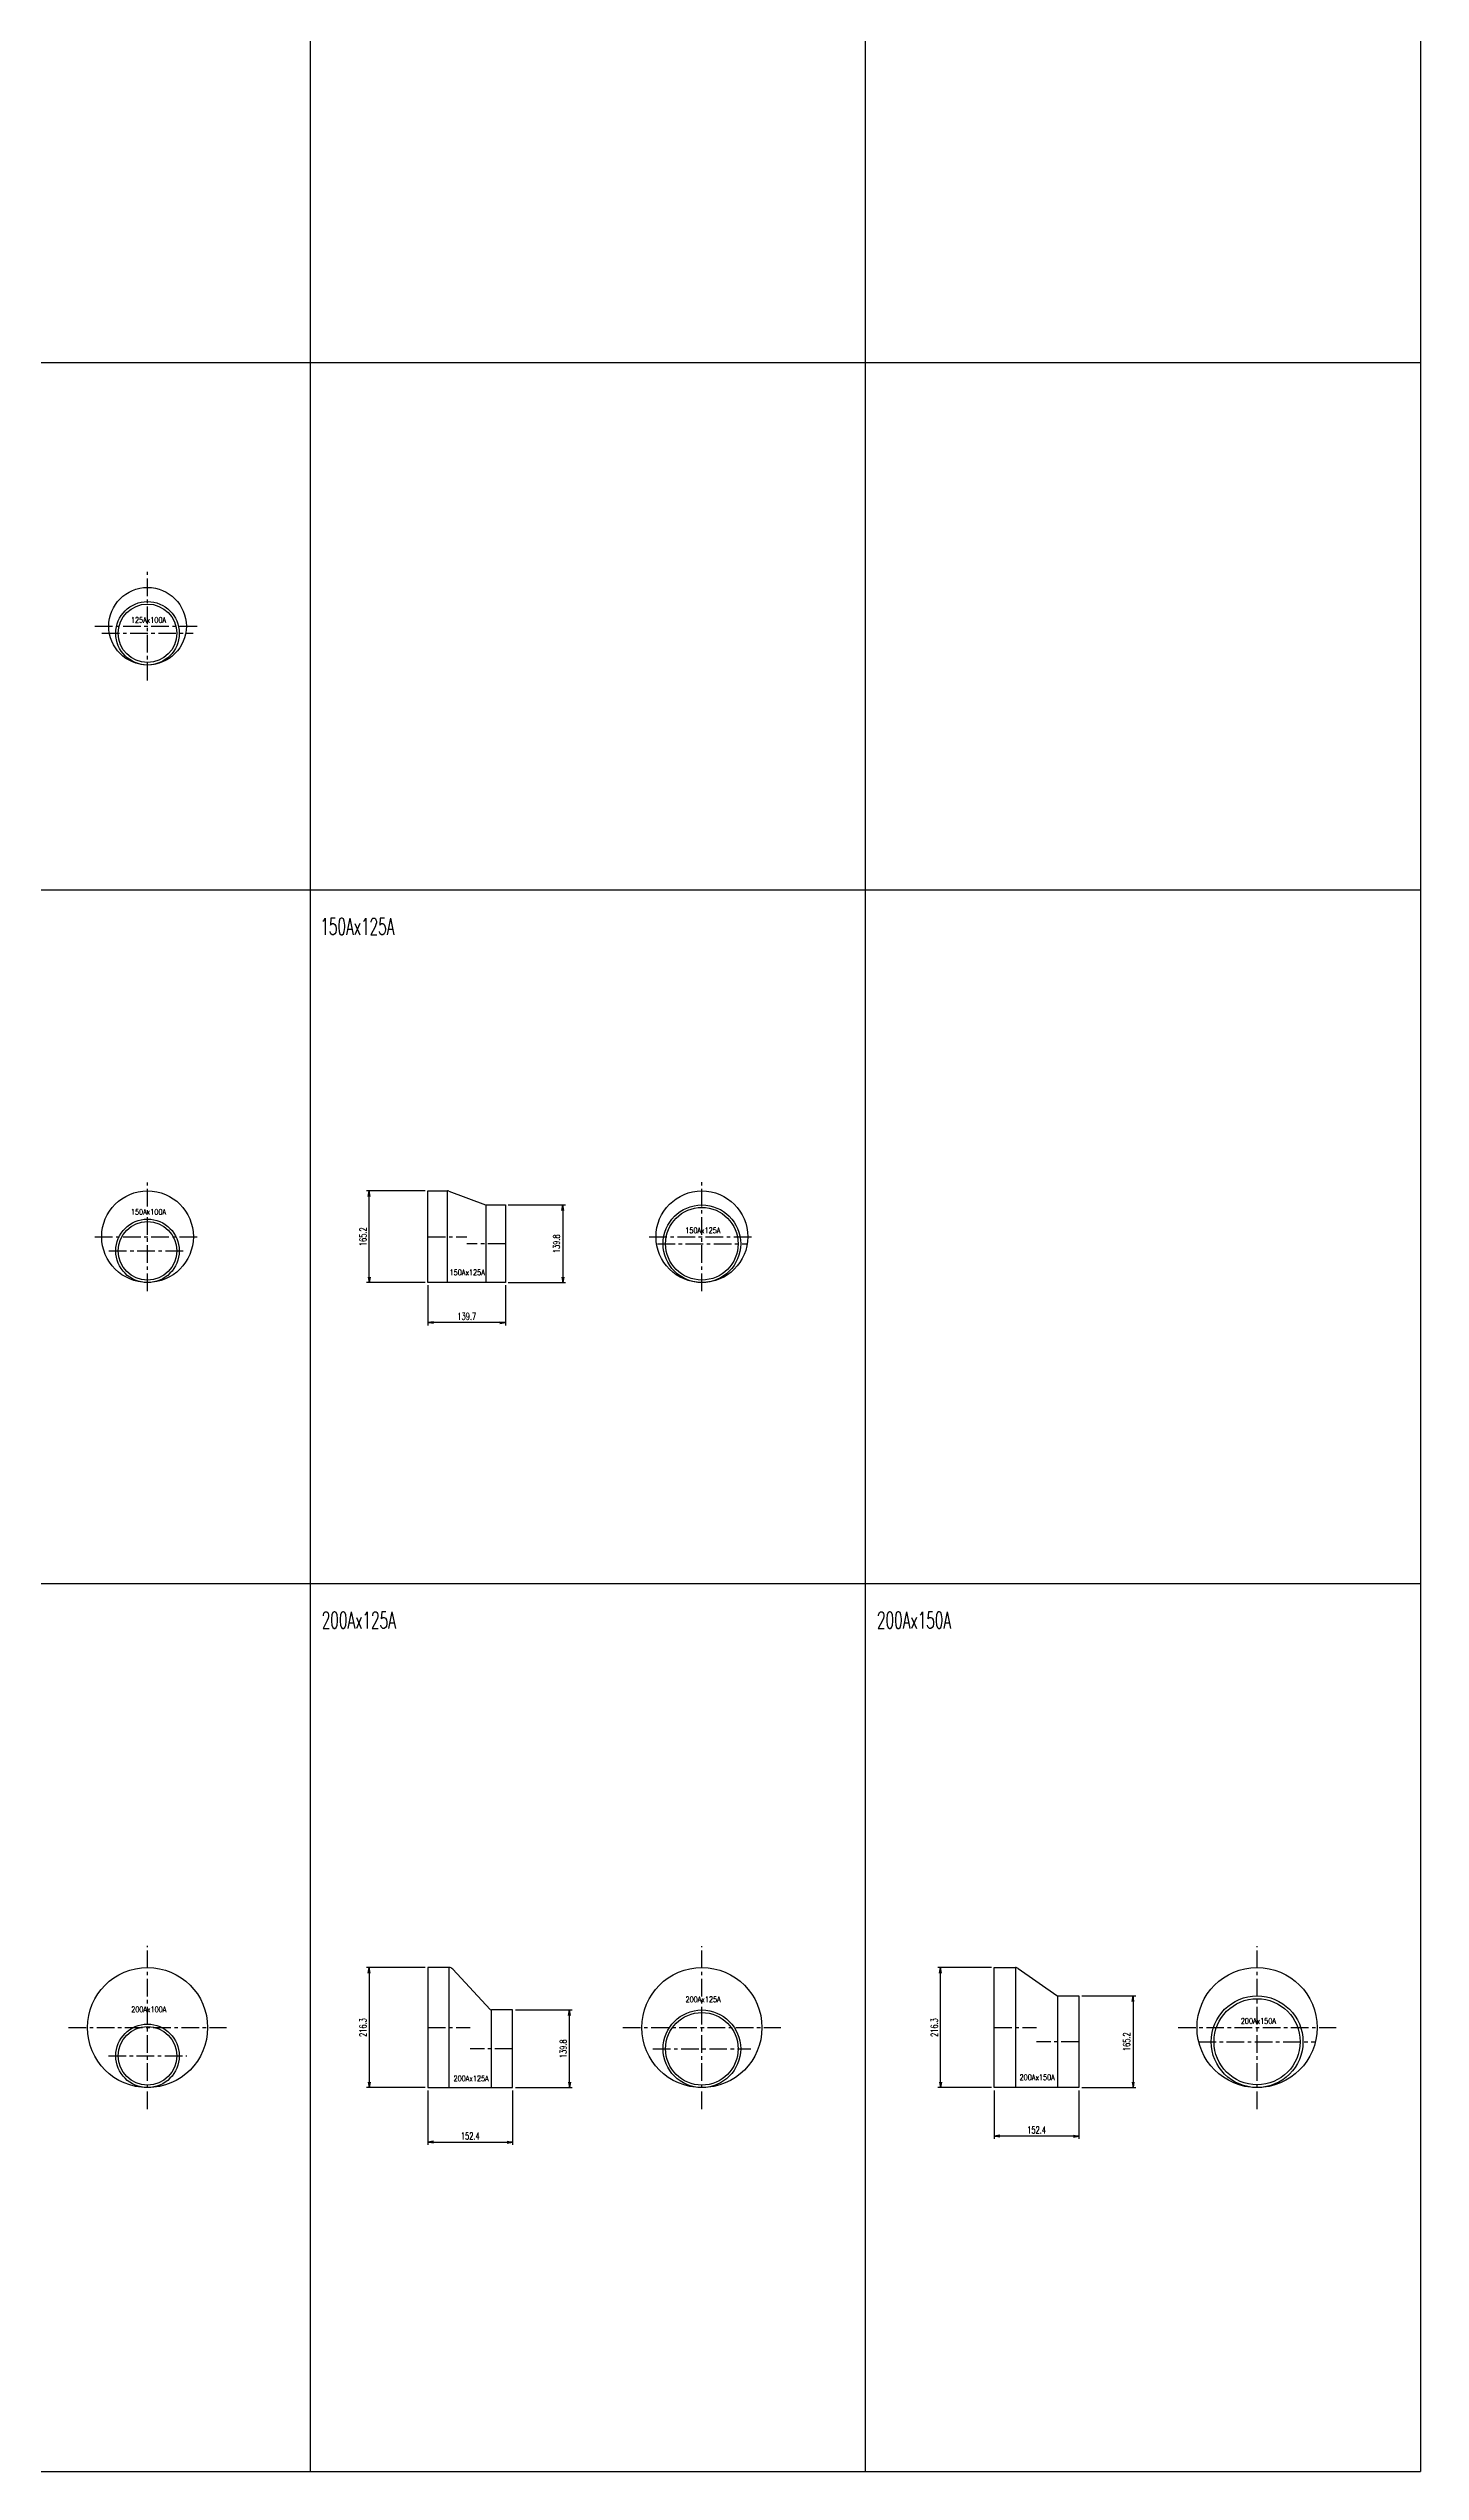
# Model space of a CAD drawing. Header units: millimetres. Extents: x 2090 to 42062, y -14812 to 2738.
# Drawn here: x 39591 to 42062, y -6552 to -2186 of the extents above; entities that cross this region are included whole.
import ezdxf

# ---------------------------------------------------------------- set-up
doc = ezdxf.new("R2010")
doc.units = ezdxf.units.MM
doc.linetypes.add('CENTER', pattern=[50.8, 31.75, -6.35, 6.35, -6.35])
for name, color, linetype in [('#配管（SUS)', 220, 'Continuous'), ('DIM', 1, 'Continuous'), ('skeleton', 7, 'Continuous')]:
    doc.layers.add(name, color=color, linetype=linetype)
doc.styles.add('kpk', font='romans.shx', dxfattribs={"width": 0.7, "bigfont": 'extfont2.shx'})
doc.styles.get("Standard").update_dxf_attribs({"font": 'romans.shx', "bigfont": 'extfont.shx'})

# ---------------------------------------------------------------- blocks, each defined once
blk = doc.blocks.new('_Open')
at = {"color": 0, "linetype": 'ByBlock', "lineweight": -2}
for p, q in [((-1, 0.17), (0, 0)), ((-1, -0.17), (0, 0)), ((0, 0), (-1, 0))]:
    blk.add_line(p, q, dxfattribs=at)
blk = doc.blocks.new('A$C608A3CAB')
at = {"layer": '#配管（SUS)', "color": 2, "linetype": 'CENTER'}
for p, q in [((0, -85.2), (0, 110.7)), ((-94.8, 12.8), (94.8, 12.8)), ((-82.1, 0), (82.1, 0))]:
    blk.add_line(p, q, dxfattribs=at)
at = {"layer": '#配管（SUS)', "color": 0, "linetype": 'ByBlock'}
for centre, radius in [((0, 12.8), 69.9), ((0, 0), 57.2), ((0, 0), 52.7)]:
    blk.add_circle(centre, radius, dxfattribs=at)
at = {"layer": 'Defpoints', "color": 5, "width": 0.7}
blk.add_text('125Ax100A', height=10, dxfattribs=at).set_placement((-29.9, 19))
blk = doc.blocks.new('A$C34D55C49')
at = {"layer": '#配管（SUS)', "color": 2, "linetype": 'CENTER'}
for p, q in [((0, -72.5), (0, 123.4)), ((-94.8, 25.5), (94.8, 25.5)), ((-69.4, 0), (69.4, 0))]:
    blk.add_line(p, q, dxfattribs=at)
at = {"layer": '#配管（SUS)', "color": 0, "linetype": 'ByBlock'}
for centre, radius in [((0, 25.5), 82.6), ((0, 0), 57.2), ((0, 0), 52.7)]:
    blk.add_circle(centre, radius, dxfattribs=at)
at = {"layer": 'Defpoints', "color": 5, "width": 0.7}
blk.add_text('150Ax100A', height=10, dxfattribs=at).set_placement((-29.9, 65.2))
blk = doc.blocks.new('A$C62361616')
at = {"layer": '#配管（SUS)', "color": 2, "linetype": 'CENTER'}
for p, q in [((0, -96), (0, 198)), ((-142.2, 51), (142.2, 51)), ((-70.5, 0), (70.5, 0))]:
    blk.add_line(p, q, dxfattribs=at)
at = {"layer": '#配管（SUS)', "color": 0, "linetype": 'ByBlock'}
for centre, radius in [((0, 51), 108.2), ((0, 0), 57.2), ((0, 0), 52.7)]:
    blk.add_circle(centre, radius, dxfattribs=at)
at = {"layer": 'Defpoints', "color": 5, "width": 0.7}
blk.add_text('200Ax100A', height=10, dxfattribs=at).set_placement((-29.4, 78.7))
blk = doc.blocks.new('A$C776717D0')
at = {"layer": '#配管（SUS)', "color": 0, "linetype": 'ByBlock'}
for p, q in [((-139.7, -69.9), (-139.7, 95.3)), ((-139.7, 95.3), (-104.8, 95.3)), ((-104.8, -69.9), (-104.8, 95.3)), ((-102, 94.8), (-36, 70.1)), ((-34.9, -69.9), (-34.9, 69.9)), ((-34.9, 69.9), (0, 69.9)), ((0, 69.9), (0, -69.9)), ((0, -69.9), (-139.7, -69.9))]:
    blk.add_line(p, q, dxfattribs=at)
at = {"layer": '#配管（SUS)', "color": 2, "linetype": 'CENTER'}
for p, q in [((-139.7, 12.7), (-69.9, 12.7)), ((0, 0), (-69.9, 0))]:
    blk.add_line(p, q, dxfattribs=at)
at = {"layer": '#配管（SUS)', "color": 0, "linetype": 'ByBlock'}
for centre, radius, start, end in [((-104.8, 87.3), 8, 69.493, 90), ((-34.9, 72.9), 3, 249.493, 270)]:
    blk.add_arc(centre, radius, start, end, dxfattribs=at)
at = {"layer": 'Defpoints', "color": 5, "width": 0.7}
blk.add_text('150Ax125A', height=10, dxfattribs=at).set_placement((-100.7, -56.6))
blk = doc.blocks.new('A$C10923233')
at = {"layer": '#配管（SUS)', "color": 2, "linetype": 'CENTER'}
for p, q in [((0, -85.3), (0, 110.7)), ((-94.8, 12.7), (94.8, 12.7)), ((-80.1, 0), (80.1, 0))]:
    blk.add_line(p, q, dxfattribs=at)
at = {"layer": '#配管（SUS)', "color": 0, "linetype": 'ByBlock'}
for centre, radius in [((0, 12.7), 82.6), ((0, 0), 69.9), ((0, 0), 65.4)]:
    blk.add_circle(centre, radius, dxfattribs=at)
at = {"layer": 'Defpoints', "color": 5, "width": 0.7}
blk.add_text('150Ax125A', height=10, dxfattribs=at).set_placement((-29.9, 19.1))
blk = doc.blocks.new('A$C611E1314')
at = {"layer": '#配管（SUS)', "color": 0, "linetype": 'ByBlock'}
for p, q in [((-114.3, 146.4), (-152.4, 146.4)), ((-152.4, 146.4), (-152.4, -69.9)), ((-114.3, -69.9), (-114.3, 146.4)), ((-40.3, 70.9), (-107.9, 143.6)), ((-38.1, -69.9), (-38.1, 69.9)), ((0, 69.9), (-38.1, 69.9)), ((0, -69.9), (0, 69.9)), ((-152.4, -69.9), (0, -69.9))]:
    blk.add_line(p, q, dxfattribs=at)
at = {"layer": '#配管（SUS)', "color": 2, "linetype": 'CENTER'}
for p, q in [((-152.4, 38.2), (-76.2, 38.2)), ((0, 0), (-76.2, 0))]:
    blk.add_line(p, q, dxfattribs=at)
at = {"layer": '#配管（SUS)', "color": 0, "linetype": 'ByBlock'}
for centre, radius, start, end in [((-114.3, 137.6), 8.8, 42.8868, 90), ((-38.1, 72.9), 3, 222.8868, 270)]:
    blk.add_arc(centre, radius, start, end, dxfattribs=at)
at = {"layer": 'Defpoints', "color": 5, "width": 0.7}
blk.add_text('200Ax125A', height=10, dxfattribs=at).set_placement((-106.3, -58.5))
blk = doc.blocks.new('A$C4E10545A')
at = {"layer": '#配管（SUS)', "color": 2, "linetype": 'CENTER'}
for p, q in [((0, -108.7), (0, 185.2)), ((-142.2, 38.2), (142.2, 38.2)), ((-88.1, 0), (88.1, 0))]:
    blk.add_line(p, q, dxfattribs=at)
at = {"layer": '#配管（SUS)', "color": 0, "linetype": 'ByBlock'}
for centre, radius in [((0, 38.2), 108.2), ((0, 0), 69.9), ((0, 0), 65.4)]:
    blk.add_circle(centre, radius, dxfattribs=at)
at = {"layer": 'Defpoints', "color": 5, "width": 0.7}
blk.add_text('200Ax125A', height=10, dxfattribs=at).set_placement((-29.4, 84))
blk = doc.blocks.new('A$C63DF2F37')
at = {"layer": '#配管（SUS)', "color": 0, "linetype": 'ByBlock'}
for p, q in [((-152.4, -82.6), (-152.4, 133.7)), ((-152.4, 133.7), (-114.3, 133.7)), ((-114.3, 133.7), (-114.3, -82.6)), ((-109.2, 132.1), (-39.8, 83.1)), ((-38.1, -82.6), (-38.1, 82.6)), ((-38.1, 82.6), (0, 82.6)), ((0, 82.6), (0, -82.6)), ((0, -82.6), (-152.4, -82.6))]:
    blk.add_line(p, q, dxfattribs=at)
at = {"layer": '#配管（SUS)', "color": 2, "linetype": 'CENTER'}
for p, q in [((-152.4, 25.6), (-76.2, 25.6)), ((0, 0), (-76.2, 0))]:
    blk.add_line(p, q, dxfattribs=at)
at = {"layer": '#配管（SUS)', "color": 0, "linetype": 'ByBlock'}
for centre, radius, start, end in [((-114.3, 124.9), 8.8, 54.807, 90), ((-38.1, 85.6), 3, 234.807, 270)]:
    blk.add_arc(centre, radius, start, end, dxfattribs=at)
at = {"layer": 'Defpoints', "color": 5, "width": 0.7}
blk.add_text('200Ax150A', height=10, dxfattribs=at).set_placement((-106.8, -69.1))
blk = doc.blocks.new('A$C5D7875BC')
at = {"layer": '#配管（SUS)', "color": 2, "linetype": 'CENTER'}
for p, q in [((0, -121.4), (0, 172.5)), ((-142.2, 25.6), (142.2, 25.6)), ((-105.7, 0), (105.7, 0))]:
    blk.add_line(p, q, dxfattribs=at)
at = {"layer": '#配管（SUS)', "color": 0, "linetype": 'ByBlock'}
for centre, radius in [((0, 25.6), 108.2), ((0, 0), 82.6), ((0, 0), 77.6)]:
    blk.add_circle(centre, radius, dxfattribs=at)
at = {"layer": 'Defpoints', "color": 5, "width": 0.7}
blk.add_text('200Ax150A', height=10, dxfattribs=at).set_placement((-29.4, 32.4))

msp = doc.modelspace()

# ---------------------------------------------------------------- linework, layer by layer
at = {"layer": 'DIM', "color": 9}
for p, q in [((40269.489, -4244.832), (40163.545, -4244.832)), ((40168.545, -4400.032), (40168.545, -4254.832)), ((40419.189, -4270.232), (40522.222, -4270.232)), ((40517.222, -4280.232), (40517.222, -4400.032)), ((40269.489, -4410.032), (40163.545, -4410.032)), ((40274.489, -4415.032), (40274.489, -4487.278)), ((40414.189, -4415.032), (40414.189, -4487.278)), ((40419.189, -4410.032), (40522.222, -4410.032)), ((40404.189, -4482.278), (40284.489, -4482.278)), ((40269.489, -5644.282), (40163.545, -5644.282)), ((40168.545, -5654.282), (40168.545, -5850.582)), ((41289.489, -5644.282), (41192.786, -5644.282)), ((41197.786, -5850.582), (41197.786, -5654.282)), ((41451.889, -5695.382), (41549.319, -5695.382)), ((41544.319, -5705.382), (41544.319, -5850.582)), ((40431.889, -5720.782), (40534.295, -5720.782)), ((40529.295, -5850.582), (40529.295, -5730.782)), ((40269.489, -5860.582), (40163.545, -5860.582)), ((40274.489, -5865.582), (40274.489, -5963.972)), ((40426.889, -5865.582), (40426.889, -5963.972)), ((40431.889, -5860.582), (40534.295, -5860.582)), ((41289.489, -5860.582), (41192.786, -5860.582)), ((41294.489, -5865.582), (41294.489, -5953.161)), ((41446.889, -5865.582), (41446.889, -5953.161)), ((41451.889, -5860.582), (41549.319, -5860.582)), ((40284.489, -5958.972), (40416.889, -5958.972)), ((41436.889, -5948.161), (41304.489, -5948.161))]:
    msp.add_line(p, q, dxfattribs=at)
at = {"layer": 'skeleton'}
for p, q in [((42062.157, 1807.568), (42062.157, -6552.432)), ((40062.157, 1707.568), (40062.157, -6552.432)), ((41062.157, 1707.568), (41062.157, -6552.432)), ((21142.157, -2752.432), (42062.157, -2752.432)), ((21142.157, -3702.432), (42062.157, -3702.432)), ((21142.157, -4952.432), (42062.157, -4952.432)), ((21142.157, -6552.432), (42062.157, -6552.432))]:
    msp.add_line(p, q, dxfattribs=at)

# ---------------------------------------------------------------- block references
at = {"layer": '#配管（SUS)'}
for name, p in [('A$C608A3CAB', (39769.417, -3240.182)), ('A$C34D55C49', (39769.417, -4352.882)), ('A$C10923233', (40767.823, -4340.132)), ('A$C776717D0', (40414.189, -4340.132)), ('A$C62361616', (39769.417, -5803.432)), ('A$C4E10545A', (40767.823, -5790.682)), ('A$C5D7875BC', (41767.823, -5777.982)), ('A$C611E1314', (40426.889, -5790.682)), ('A$C63DF2F37', (41446.889, -5777.982))]:
    msp.add_blockref(name, p, dxfattribs=at)
at = {"layer": 'DIM', "color": 9, "linetype": 'ByBlock', "xscale": 10, "yscale": 10, "zscale": 10}
for p, rotation in [((40168.545, -4244.832), 90), ((40517.222, -4270.232), 90), ((40168.545, -4410.032), 270), ((40517.222, -4410.032), 270), ((40274.489, -4482.278), 180), ((40168.545, -5644.282), 90), ((41197.786, -5644.282), 90), ((41544.319, -5695.382), 90), ((40529.295, -5720.782), 90), ((40168.545, -5860.582), 270), ((40529.295, -5860.582), 270), ((41197.786, -5860.582), 270), ((41544.319, -5860.582), 270), ((40274.489, -5958.972), 180), ((41294.489, -5948.161), 180)]:
    msp.add_blockref('_Open', p, dxfattribs=dict(at, rotation=rotation))
for p in [(40414.189, -4482.278), (40426.889, -5958.972), (41446.889, -5948.161)]:
    msp.add_blockref('_Open', p, dxfattribs=at)

# ---------------------------------------------------------------- texts
at = {"color": 71, "width": 0.6}
for s, p in [('150Ax125A', (40080.571, -3783.298)), ('200Ax125A', (40083.143, -5033.298)), ('200Ax150A', (41083.143, -5033.298))]:
    msp.add_text(s, height=30, dxfattribs=at).set_placement(p)

# ---------------------------------------------------------------- next in the draw order: texts
at = {"layer": 'DIM', "color": 4, "linetype": 'ByBlock', "char_height": 12.5, "attachment_point": 5, "rotation": 90, "style": 'kpk', "bg_fill": 3, "box_fill_scale": 1.1, "bg_fill_color": 256, "bg_fill_true_color": 13158600, "bg_fill_transparency": 0}
for s, insert in [('165.2', (40157.295, -4327.432)), ('139.8', (40505.972, -4340.132)), ('216.3', (40157.295, -5752.432)), ('216.3', (41186.536, -5752.432)), ('165.2', (41533.069, -5777.982)), ('139.8', (40518.045, -5790.682))]:
    msp.add_mtext(s, dxfattribs=dict(at, insert=insert))
at = {"layer": 'DIM', "color": 4, "linetype": 'ByBlock', "char_height": 12.5, "attachment_point": 5, "style": 'kpk', "bg_fill": 3, "box_fill_scale": 1.1, "bg_fill_color": 256, "bg_fill_true_color": 13158600, "bg_fill_transparency": 0}
for s, insert in [('139.7', (40344.339, -4471.028)), ('152.4', (41370.689, -5936.911)), ('152.4', (40350.689, -5947.722))]:
    msp.add_mtext(s, dxfattribs=dict(at, insert=insert))

doc.saveas('drawing.dxf')
